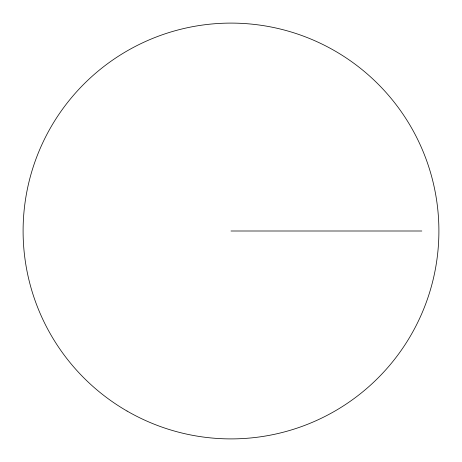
<?xml version="1.0" encoding="UTF-8"?>
<svg xmlns="http://www.w3.org/2000/svg" width="462" height="462" viewBox="0 0 462 462"><rect width="100%" height="100%" fill="white"/><g stroke="black" fill="none" stroke-linecap="round" stroke-linejoin="round"><path stroke-width="0.69" d="M231 231L421.818 231M127.05 411.047A207.9 207.9 0 0 0 438.9 231A207.9 207.9 0 0 0 127.05 50.953A207.9 207.9 0 0 0 127.05 411.047"/></g></svg>
